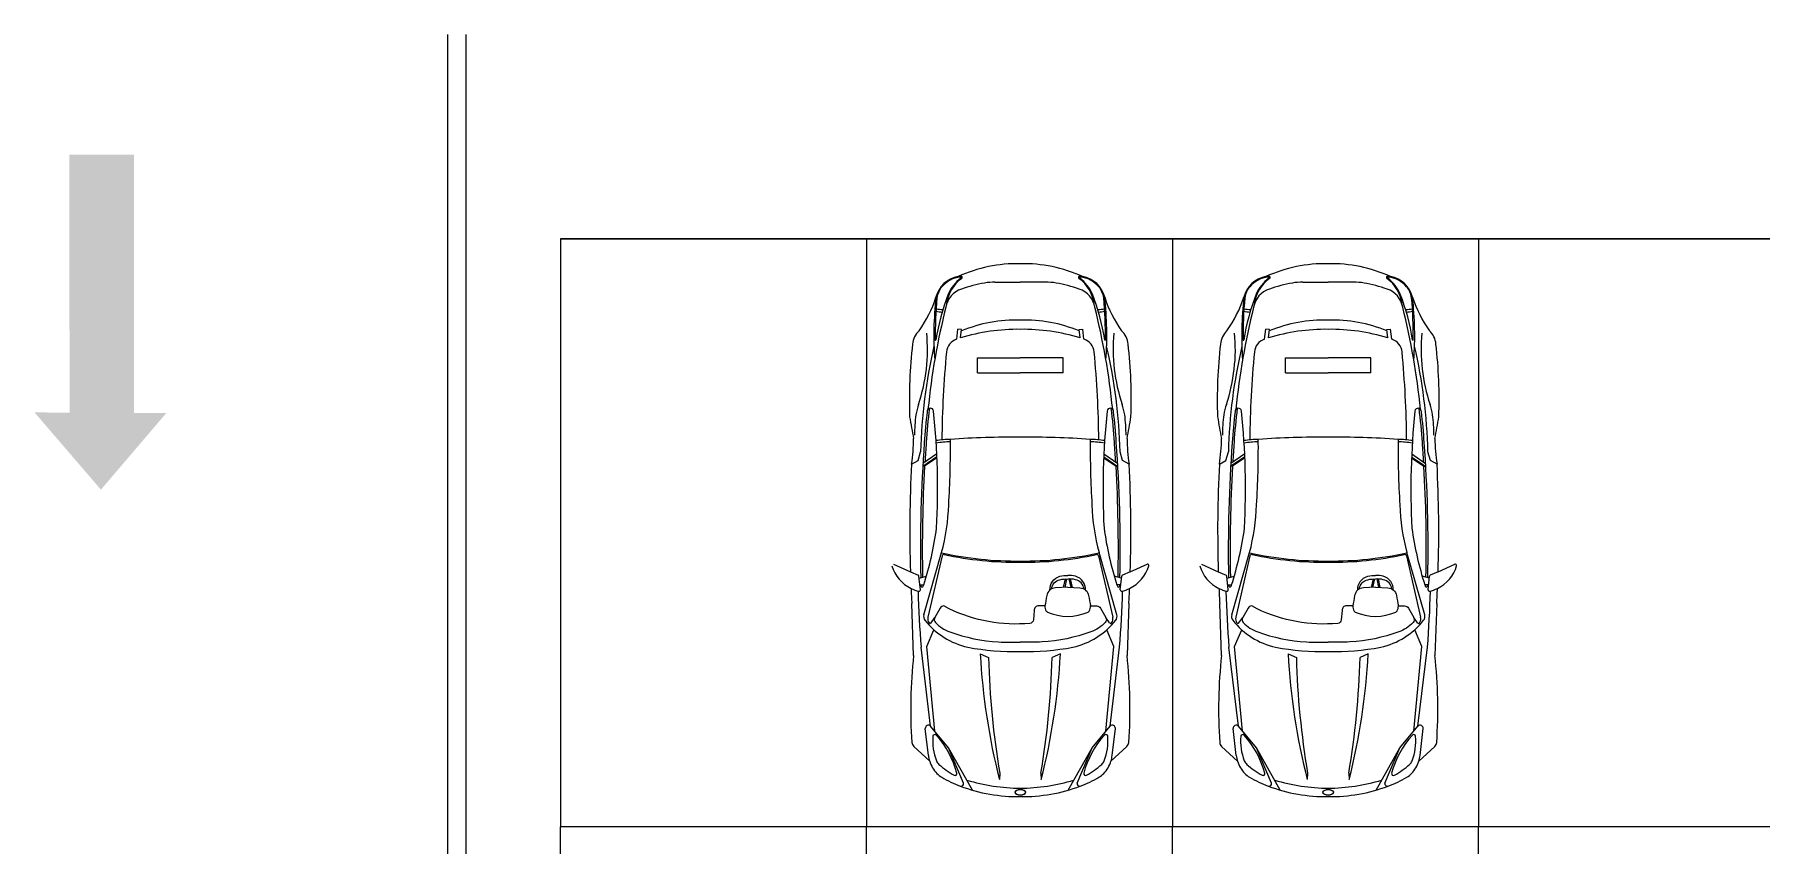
# Model space of a CAD drawing. Header units: inches. Extents: x 478327 to 492265, y -26791 to -22136.
# Drawn here: x 480681 to 481247, y -22402 to -22136 of the extents above; entities that cross this region are included whole.
import ezdxf

# ---------------------------------------------------------------- set-up
doc = ezdxf.new("R2010")
doc.units = ezdxf.units.IN
doc.header["$MEASUREMENT"] = 0
for name, color, linetype in [('1-WALL-HAT', 30, 'Continuous'), ('ceco.net 217 Nissan Z350 - top', 145, 'Continuous'), ('Parking', 7, 'Continuous')]:
    doc.layers.add(name, color=color, linetype=linetype)

msp = doc.modelspace()

# ---------------------------------------------------------------- hatches: boundary and pattern name
at = {"layer": '1-WALL-HAT'}
h = msp.add_hatch(color=256, dxfattribs=at)
h.paths.add_polyline_path([(480692.392, -22175.464), (480692.394, -22185.16), (480713.583, -22185.164), (480713.583, -22175.464)])
h.paths.add_polyline_path([(480713.583, -22185.164), (480692.394, -22185.16), (480692.402, -22212.421), (480713.583, -22212.424)])
h.paths.add_polyline_path([(480692.402, -22213.784), (480692.409, -22238.513), (480713.583, -22238.513), (480713.583, -22213.787)])
h.paths.add_polyline_path([(480692.402, -22212.421), (480692.402, -22213.784), (480713.583, -22213.787), (480713.583, -22212.424)])
h.paths.add_polyline_path([(480692.415, -22260.056), (480680.948, -22260.009), (480702.71, -22285.332), (480724.178, -22260.159), (480713.583, -22260.159), (480713.583, -22238.513), (480692.409, -22238.513)])
h = msp.add_hatch(color=256, dxfattribs=at)
h.paths.add_polyline_path([(480692.392, -22175.464), (480692.394, -22185.16), (480713.583, -22185.164), (480713.583, -22175.464)])
h.paths.add_polyline_path([(480713.583, -22185.164), (480692.394, -22185.16), (480692.402, -22212.421), (480713.583, -22212.424)])
h.paths.add_polyline_path([(480692.402, -22213.784), (480692.409, -22238.513), (480713.583, -22238.513), (480713.583, -22213.787)])
h.paths.add_polyline_path([(480692.402, -22212.421), (480692.402, -22213.784), (480713.583, -22213.787), (480713.583, -22212.424)])
h.paths.add_polyline_path([(480692.415, -22260.056), (480680.948, -22260.009), (480702.71, -22285.332), (480724.178, -22260.159), (480713.583, -22260.159), (480713.583, -22238.513), (480692.409, -22238.513)])
h = msp.add_hatch(color=256, dxfattribs=at)
h.paths.add_polyline_path([(480692.392, -22175.464), (480692.394, -22185.16), (480713.583, -22185.164), (480713.583, -22175.464)])
h.paths.add_polyline_path([(480713.583, -22185.164), (480692.394, -22185.16), (480692.402, -22212.421), (480713.583, -22212.424)])
h.paths.add_polyline_path([(480692.402, -22213.784), (480692.409, -22238.513), (480713.583, -22238.513), (480713.583, -22213.787)])
h.paths.add_polyline_path([(480692.402, -22212.421), (480692.402, -22213.784), (480713.583, -22213.787), (480713.583, -22212.424)])
h.paths.add_polyline_path([(480692.415, -22260.056), (480680.948, -22260.009), (480702.71, -22285.332), (480724.178, -22260.159), (480713.583, -22260.159), (480713.583, -22238.513), (480692.409, -22238.513)])

# ---------------------------------------------------------------- linework, layer by layer
at = {"layer": 'ceco.net 217 Nissan Z350 - top'}
for p, q in [((480995.751, -22217.285), (481004.061, -22217.285)), ((481012.372, -22217.285), (481004.061, -22217.285)), ((481096.66, -22217.285), (481104.971, -22217.285)), ((481113.282, -22217.285), (481104.971, -22217.285)), ((480983.205, -22235.997), (480983.596, -22232.716)), ((480984.807, -22232.86), (480983.596, -22232.716)), ((480984.482, -22235.586), (480984.807, -22232.86)), ((481023.316, -22232.86), (481024.527, -22232.716)), ((481023.641, -22235.586), (481023.316, -22232.86)), ((481024.918, -22235.997), (481024.527, -22232.716)), ((481084.115, -22235.997), (481084.506, -22232.716)), ((481085.717, -22232.86), (481084.506, -22232.716)), ((481085.392, -22235.586), (481085.717, -22232.86)), ((481124.225, -22232.86), (481125.436, -22232.716)), ((481124.55, -22235.586), (481124.225, -22232.86)), ((481125.827, -22235.997), (481125.436, -22232.716)), ((480990.037, -22247.024), (480990.037, -22242.145)), ((480990.037, -22242.145), (481004.061, -22242.145)), ((481018.086, -22242.145), (481004.061, -22242.145)), ((481018.086, -22247.024), (481018.086, -22242.145)), ((481090.946, -22247.024), (481090.946, -22242.145)), ((481090.946, -22242.145), (481104.971, -22242.145)), ((481118.996, -22242.145), (481104.971, -22242.145)), ((481118.996, -22247.024), (481118.996, -22242.145)), ((480990.037, -22247.024), (481004.061, -22247.024)), ((481018.086, -22247.024), (481004.061, -22247.024)), ((481090.946, -22247.024), (481104.971, -22247.024)), ((481118.996, -22247.024), (481104.971, -22247.024)), ((480976.729, -22274.567), (480972.079, -22277.783)), ((480972.697, -22277.637), (480972.079, -22277.783)), ((480976.685, -22273.608), (480972.139, -22276.753)), ((480976.74, -22274.84), (480972.697, -22277.637)), ((481031.383, -22274.84), (481035.426, -22277.637)), ((481031.394, -22274.567), (481036.044, -22277.783)), ((481031.438, -22273.608), (481035.984, -22276.753)), ((481035.426, -22277.637), (481036.044, -22277.783)), ((481077.638, -22274.567), (481072.988, -22277.783)), ((481073.606, -22277.637), (481072.988, -22277.783)), ((481077.595, -22273.608), (481073.048, -22276.753)), ((481077.65, -22274.84), (481073.606, -22277.637)), ((481132.292, -22274.84), (481136.336, -22277.637)), ((481132.304, -22274.567), (481136.954, -22277.783)), ((481132.347, -22273.608), (481136.894, -22276.753)), ((481136.336, -22277.637), (481136.954, -22277.783)), ((480972.436, -22326.338), (480978.268, -22305.986)), ((480978.399, -22307.073), (480973.757, -22327.154)), ((481029.724, -22307.073), (481034.366, -22327.154)), ((481035.687, -22326.338), (481029.855, -22305.986)), ((481073.346, -22326.338), (481079.178, -22305.986)), ((481079.308, -22307.073), (481074.666, -22327.154)), ((481130.634, -22307.073), (481135.276, -22327.154)), ((481136.596, -22326.338), (481130.764, -22305.986)), ((480962.528, -22309.809), (480968.037, -22312.258)), ((480968.037, -22312.258), (480970.593, -22313.395)), ((481040.086, -22312.258), (481037.53, -22313.395)), ((481040.086, -22312.258), (481045.595, -22309.809)), ((481063.437, -22309.809), (481068.946, -22312.258)), ((481068.946, -22312.258), (481071.502, -22313.395)), ((481140.996, -22312.258), (481138.44, -22313.395)), ((481140.996, -22312.258), (481146.505, -22309.809)), ((480971.305, -22318.188), (480970.832, -22313.723)), ((480970.894, -22314.307), (480973.263, -22313.72)), ((480971.135, -22316.586), (480972.395, -22316.573)), ((481018.748, -22314.604), (481018.132, -22317.379)), ((481019.211, -22314.605), (481018.6, -22317.355)), ((481019.962, -22314.605), (481020.573, -22317.355)), ((481020.424, -22314.604), (481021.04, -22317.379)), ((481037.229, -22314.307), (481034.86, -22313.72)), ((481036.988, -22316.586), (481035.728, -22316.573)), ((481036.818, -22318.188), (481037.291, -22313.723)), ((481072.214, -22318.188), (481071.741, -22313.723)), ((481071.803, -22314.307), (481074.172, -22313.72)), ((481072.045, -22316.586), (481073.304, -22316.573)), ((481119.658, -22314.604), (481119.042, -22317.379)), ((481120.12, -22314.605), (481119.51, -22317.355)), ((481120.871, -22314.605), (481121.482, -22317.355)), ((481121.334, -22314.604), (481121.95, -22317.379)), ((481138.139, -22314.307), (481135.77, -22313.72)), ((481137.897, -22316.586), (481136.638, -22316.573)), ((481137.727, -22318.188), (481138.201, -22313.723)), ((480969.098, -22339.653), (480968.492, -22322.692)), ((480968.492, -22322.692), (480968.492, -22322.692)), ((481039.631, -22322.692), (481039.025, -22339.653)), ((481039.631, -22322.692), (481039.631, -22322.692)), ((481070.007, -22339.653), (481069.401, -22322.692)), ((481069.401, -22322.692), (481069.401, -22322.692)), ((481140.541, -22322.692), (481139.934, -22339.653)), ((481140.541, -22322.692), (481140.541, -22322.692)), ((480974.806, -22329.019), (480976.04, -22327.248)), ((481033.317, -22329.019), (481032.083, -22327.248)), ((481075.715, -22329.019), (481076.949, -22327.248)), ((481134.227, -22329.019), (481132.993, -22327.248)), ((480973.402, -22336.784), (480975.703, -22331.251)), ((481034.721, -22336.784), (481032.42, -22331.251)), ((481074.312, -22336.784), (481076.612, -22331.251)), ((481135.63, -22336.784), (481133.329, -22331.251)), ((480974.627, -22362.83), (480971.519, -22336.979)), ((480975.994, -22364.48), (480973.402, -22336.784)), ((480990.915, -22339.136), (480993.632, -22340.394)), ((481017.208, -22339.136), (481014.491, -22340.394)), ((481032.129, -22364.48), (481034.721, -22336.784)), ((481033.496, -22362.83), (481036.604, -22336.979)), ((481075.537, -22362.83), (481072.428, -22336.979)), ((481076.904, -22364.48), (481074.312, -22336.784)), ((481091.825, -22339.136), (481094.541, -22340.394)), ((481118.117, -22339.136), (481115.401, -22340.394)), ((481133.038, -22364.48), (481135.63, -22336.784)), ((481134.405, -22362.83), (481137.514, -22336.979)), ((480973.947, -22372.485), (480972.917, -22363.658)), ((480980.556, -22369.988), (480974.627, -22362.83)), ((481027.567, -22369.988), (481033.496, -22362.83)), ((481034.176, -22372.485), (481035.206, -22363.658)), ((481074.857, -22372.485), (481073.827, -22363.658)), ((481081.465, -22369.988), (481075.537, -22362.83)), ((481128.476, -22369.988), (481134.405, -22362.83)), ((481135.085, -22372.485), (481136.115, -22363.658)), ((480974.351, -22374.355), (480969.143, -22369.537)), ((481038.98, -22369.537), (481033.772, -22374.355)), ((481075.261, -22374.355), (481070.053, -22369.537)), ((481139.889, -22369.537), (481134.681, -22374.355)), ((480985.478, -22381.554), (480980.556, -22369.988)), ((480988.37, -22383.848), (480980.556, -22369.988)), ((481019.753, -22383.848), (481027.567, -22369.988)), ((481022.645, -22381.554), (481027.567, -22369.988)), ((481086.387, -22381.554), (481081.465, -22369.988)), ((481089.279, -22383.848), (481081.465, -22369.988)), ((481120.663, -22383.848), (481128.476, -22369.988)), ((481123.555, -22381.554), (481128.476, -22369.988)), ((480997.311, -22378.296), (480997.201, -22380.378)), ((481010.812, -22378.296), (481010.922, -22380.378)), ((481098.221, -22378.296), (481098.11, -22380.378)), ((481111.721, -22378.296), (481111.831, -22380.378))]:
    msp.add_line(p, q, dxfattribs=at)
for points in [[(480984.586, -22215.327, 0.0255911), (480983.666, -22215.44, 0.0199475)], [(481085.496, -22215.327, 0.0255911), (481084.575, -22215.44, 0.0199475)], [(481019.586, -22317.304), (481023.581, -22317.509, -0.3525811), (481026.449, -22320.072, 0.0080468), (481027.064, -22323.455), (481029.113, -22323.455, -0.2705207), (481030.342, -22324.172, 0.0006141), (481032.083, -22327.248, -0.3317973), (481031.879, -22328.888, -0.1142697), (481027.167, -22331.963, -0.0742459), (481011.187, -22335.244, -0.0216863), (481004.061, -22335.321, -0.0216863)], [(481019.586, -22317.304), (481015.591, -22317.509, 0.3525811), (481012.723, -22320.072, -0.0080468), (481012.109, -22323.455), (481010.06, -22323.455)], [(481013.771, -22318.321, -0.3580107), (481017.056, -22313.734, -0.0871424), (481019.586, -22313.511)], [(481014.236, -22317.904, -0.3165607), (481017.056, -22314.851, -0.0871424), (481019.586, -22314.628)], [(481025.402, -22318.321, 0.3580107), (481022.117, -22313.734, 0.0871424), (481019.586, -22313.511)], [(481024.937, -22317.904, 0.3165607), (481022.117, -22314.851, 0.0871424), (481019.586, -22314.628)], [(481120.496, -22317.304), (481124.491, -22317.509, -0.3525811), (481127.359, -22320.072, 0.0080468), (481127.974, -22323.455), (481130.022, -22323.455, -0.2705207), (481131.251, -22324.172, 0.0006141), (481132.993, -22327.248, -0.3317973), (481132.788, -22328.888, -0.1142697), (481128.076, -22331.963, -0.0742459), (481112.096, -22335.244, -0.0216863), (481104.971, -22335.321, -0.0216863)], [(481120.496, -22317.304), (481116.501, -22317.509, 0.3525811), (481113.633, -22320.072, -0.0080468), (481113.018, -22323.455), (481110.969, -22323.455)], [(481114.68, -22318.321, -0.3580107), (481117.966, -22313.734, -0.0871424), (481120.496, -22313.511)], [(481115.145, -22317.904, -0.3165607), (481117.966, -22314.851, -0.0871424), (481120.496, -22314.628)], [(481126.311, -22318.321, 0.3580107), (481123.026, -22313.734, 0.0871424), (481120.496, -22313.511)], [(481125.846, -22317.904, 0.3165607), (481123.026, -22314.851, 0.0871424), (481120.496, -22314.628)], [(480980.785, -22324.4), (480979.01, -22323.455, 0.2705207), (480977.781, -22324.172, -0.0006141), (480976.04, -22327.248, 0.3317973), (480976.244, -22328.888, 0.1142697), (480980.956, -22331.963, 0.0742459), (480996.936, -22335.244, 0.0216863), (481004.061, -22335.321)], [(481010.06, -22323.455, 0.4601813), (481008.642, -22324.939), (481008.364, -22327.997, -0.3618826), (481007.184, -22329.179, -0.136022), (480980.785, -22324.4, -0.0155747)], [(481081.694, -22324.4), (481079.92, -22323.455, 0.2705207), (481078.69, -22324.172, -0.0006141), (481076.949, -22327.248, 0.3317973), (481077.154, -22328.888, 0.1142697), (481081.866, -22331.963, 0.0742459), (481097.846, -22335.244, 0.0216863), (481104.971, -22335.321)], [(481110.969, -22323.455, 0.4601813), (481109.551, -22324.939), (481109.274, -22327.997, -0.3618826), (481108.093, -22329.179, -0.136022), (481081.694, -22324.4, -0.0155747)], [(481033.772, -22374.355, 0.0465277), (481034.176, -22372.485)], [(481134.681, -22374.355, 0.0465277), (481135.085, -22372.485)]]:
    msp.add_lwpolyline(points, format="xyb", dxfattribs=at)
for points in [[(480968.394, -22276.941), (480970.549, -22275.801), (480971.358, -22272.906)], [(481039.729, -22276.941), (481037.574, -22275.801), (481036.765, -22272.906)], [(481069.303, -22276.941), (481071.459, -22275.801), (481072.267, -22272.906)], [(481140.639, -22276.941), (481138.483, -22275.801), (481137.675, -22272.906)]]:
    msp.add_lwpolyline(points, dxfattribs=at)
for centre, radius, start, end in [((480985.225, -22224.367), 9.063, 99.90408, 166.37523), ((480985.354, -22224.756), 9.205, 95.90513, 139.58779), ((480991.941, -22225.993), 12.201, 125.52571, 173.82302), ((480992.658, -22226.544), 13.329, 127.45529, 156.50796), ((481003.039, -22257.963), 46.729, 88.74657, 114.49334), ((480984.428, -22215.802), 0.203, 307.45529, 95.90513), ((480984.615, -22215.733), 0.407, 305.52571, 94.04032), ((481005.084, -22257.963), 46.729, 65.50666, 91.25343), ((481023.508, -22215.733), 0.407, 85.95968, 234.47429), ((481016.182, -22225.993), 12.201, 6.17698, 54.47429), ((481023.695, -22215.802), 0.203, 84.09487, 232.54471), ((481022.898, -22224.367), 9.063, 80.09592, 85.95968), ((481015.465, -22226.544), 13.329, 23.49204, 52.54471), ((481022.769, -22224.756), 9.205, 40.41221, 84.09487), ((481022.898, -22224.367), 9.063, 13.62477, 80.09592), ((481086.134, -22224.367), 9.063, 99.90408, 166.37523), ((481086.264, -22224.756), 9.205, 95.90513, 139.58779), ((481092.85, -22225.993), 12.201, 125.52571, 173.82302), ((481093.567, -22226.544), 13.329, 127.45529, 156.50796), ((481103.949, -22257.963), 46.729, 88.74657, 114.49334), ((481085.337, -22215.802), 0.203, 307.45529, 95.90513), ((481085.524, -22215.733), 0.407, 305.52571, 94.04032), ((481105.993, -22257.963), 46.729, 65.50666, 91.25343), ((481124.417, -22215.733), 0.407, 85.95968, 234.47429), ((481117.092, -22225.993), 12.201, 6.17698, 54.47429), ((481124.604, -22215.802), 0.203, 84.09487, 232.54471), ((481123.808, -22224.367), 9.063, 80.09592, 85.95968), ((481116.375, -22226.544), 13.329, 23.49204, 52.54471), ((481123.678, -22224.756), 9.205, 40.41221, 84.09487), ((481123.808, -22224.367), 9.063, 13.62477, 80.09592), ((480936.731, -22209.108), 41.8, 324.77551, 341.70131), ((481087.175, -22234.789), 111.468, 173.53232, 184.12669), ((481102.786, -22234.111), 126.607, 174.69404, 180.9527), ((481045.09, -22246.668), 69.48, 158.52475, 171.35925), ((480984.688, -22223.811), 8.09, 141.62253, 169.97342), ((480987.031, -22226.729), 7.505, 107.48459, 170.52226), ((480999.784, -22261.084), 44.142, 99.74992, 109.87602), ((480995.751, -22237.613), 20.328, 90, 99.74992), ((481012.372, -22237.613), 20.328, 80.25008, 90), ((481008.339, -22261.084), 44.142, 70.12398, 80.25008), ((481021.092, -22226.729), 7.505, 9.47774, 72.51541), ((480963.033, -22246.668), 69.48, 8.64075, 21.47525), ((481023.435, -22223.811), 8.09, 10.02658, 38.37747), ((480905.337, -22234.111), 126.607, 359.0473, 5.30596), ((480920.948, -22234.789), 111.468, 355.87331, 6.46768), ((481071.392, -22209.108), 41.8, 198.29868, 215.22449), ((481037.64, -22209.108), 41.8, 324.77551, 341.70131), ((481188.085, -22234.789), 111.468, 173.53232, 184.12669), ((481203.696, -22234.111), 126.607, 174.69404, 180.9527), ((481145.999, -22246.668), 69.48, 158.52475, 171.35925), ((481085.597, -22223.811), 8.09, 141.62253, 169.97342), ((481087.94, -22226.729), 7.505, 107.48459, 170.52226), ((481100.693, -22261.084), 44.142, 99.74992, 109.87602), ((481096.66, -22237.613), 20.328, 90, 99.74992), ((481113.282, -22237.613), 20.328, 80.25008, 90), ((481109.249, -22261.084), 44.142, 70.12398, 80.25008), ((481122.002, -22226.729), 7.505, 9.47774, 72.51541), ((481063.943, -22246.668), 69.48, 8.64075, 21.47525), ((481124.345, -22223.811), 8.09, 10.02658, 38.37747), ((481006.246, -22234.111), 126.607, 359.0473, 5.30596), ((481021.857, -22234.789), 111.468, 355.87331, 6.46768), ((481172.302, -22209.108), 41.8, 198.29868, 215.22449), ((481211.505, -22283.159), 238.94, 166.03428, 174.18952), ((480979.511, -22209.357), 17.756, 259.86931, 266.50272), ((480979.511, -22209.357), 16.943, 259.54855, 267.14963), ((480796.618, -22283.159), 238.94, 5.81048, 13.96572), ((481028.612, -22209.357), 16.943, 272.85037, 280.45145), ((481028.612, -22209.357), 17.756, 273.49728, 280.13069), ((481312.415, -22283.159), 238.94, 166.03428, 174.18952), ((481080.421, -22209.357), 17.756, 259.86931, 266.50272), ((481080.421, -22209.357), 16.943, 259.54855, 267.14963), ((480897.527, -22283.159), 238.94, 5.81048, 13.96572), ((481129.521, -22209.357), 16.943, 272.85037, 280.45145), ((481129.521, -22209.357), 17.756, 273.49728, 280.13069), ((480975.628, -22238.26), 6.928, 133.2966, 174.49553), ((481003.208, -22296), 63.249, 89.22683, 107.22106), ((481002.673, -22276.59), 46.871, 88.30193, 112.47118), ((481005.45, -22276.59), 46.871, 67.52882, 91.69807), ((481004.915, -22296), 63.249, 72.77894, 90.77317), ((481032.495, -22238.26), 6.928, 5.50447, 46.7034), ((481076.537, -22238.26), 6.928, 133.2966, 174.49553), ((481104.117, -22296), 63.249, 89.22683, 107.22106), ((481103.582, -22276.59), 46.871, 88.30193, 112.47118), ((481106.36, -22276.59), 46.871, 67.52882, 91.69807), ((481105.824, -22296), 63.249, 72.77894, 90.77317), ((481133.405, -22238.26), 6.928, 5.50447, 46.7034), ((481133.194, -22256.049), 165.494, 173.59772, 181.87245), ((480916.689, -22239.301), 56.939, 341.49303, 5.37043), ((481142.355, -22277.116), 171.049, 166.89038, 178.58947), ((480976.298, -22236.214), 0.102, 180.9527, 351.35925), ((480984.71, -22240.638), 4.879, 108.4757, 174.53546), ((481003.208, -22296), 63.249, 108.43649, 108.4757), ((481004.915, -22296), 63.249, 71.5243, 71.56351), ((481023.413, -22240.638), 4.879, 5.46454, 71.5243), ((481031.825, -22236.214), 0.102, 188.64075, 359.0473), ((480865.768, -22277.116), 171.049, 1.41053, 13.10962), ((481091.434, -22239.301), 56.939, 174.62957, 198.50697), ((480874.929, -22256.049), 165.494, 358.12755, 6.40229), ((481234.103, -22256.049), 165.494, 173.59772, 181.87245), ((481017.599, -22239.301), 56.939, 341.49303, 5.37043), ((481243.264, -22277.116), 171.049, 166.89038, 178.58947), ((481077.207, -22236.214), 0.102, 180.9527, 351.35925), ((481085.62, -22240.638), 4.879, 108.4757, 174.53546), ((481104.117, -22296), 63.249, 108.43649, 108.4757), ((481105.824, -22296), 63.249, 71.5243, 71.56351), ((481124.322, -22240.638), 4.879, 5.46454, 71.5243), ((481132.735, -22236.214), 0.102, 188.64075, 359.0473), ((480966.678, -22277.116), 171.049, 1.41053, 13.10962), ((481192.343, -22239.301), 56.939, 174.62957, 198.50697), ((480975.839, -22256.049), 165.494, 358.12755, 6.40229), ((481313.912, -22272.131), 335.583, 174.53546, 179.46579), ((480694.211, -22272.131), 335.583, 0.53421, 5.46454), ((481414.821, -22272.131), 335.583, 174.53546, 179.46579), ((480795.121, -22272.131), 335.583, 0.53421, 5.46454), ((482992.714, -21899.346), 2057.048, 190.138847, 190.340488), ((481008.767, -22266.683), 39.35, 171.36583, 181.1753), ((480989.96, -22263.827), 20.328, 161.49303, 171.36583), ((481119.036, -22278.143), 146.672, 172.79757, 176.78002), ((481119.645, -22278.143), 146.672, 172.3693, 176.78002), ((480974.573, -22259.675), 1.052, 4.28067, 184.28067), ((480729.399, -22285.266), 247.562, 357.06726, 5.95157), ((481278.724, -22285.266), 247.562, 174.04843, 182.93274), ((481033.55, -22259.675), 1.052, 355.71933, 175.71933), ((480888.478, -22278.143), 146.672, 3.21998, 7.6307), ((480889.087, -22278.143), 146.672, 3.21998, 7.20243), ((481018.163, -22263.827), 20.328, 8.63417, 18.50697), ((480999.356, -22266.683), 39.35, 358.8247, 8.63417), ((479016.058, -21899.463), 2056.389, 349.659473, 349.861179), ((483093.623, -21899.346), 2057.048, 190.138847, 190.340488), ((481109.676, -22266.683), 39.35, 171.36583, 181.1753), ((481090.87, -22263.827), 20.328, 161.49303, 171.36583), ((481219.945, -22278.143), 146.672, 172.79757, 176.78002), ((481220.555, -22278.143), 146.672, 172.3693, 176.78002), ((481075.483, -22259.675), 1.052, 4.28067, 184.28067), ((480830.308, -22285.266), 247.562, 357.06726, 5.95157), ((481379.634, -22285.266), 247.562, 174.04843, 182.93274), ((481134.459, -22259.675), 1.052, 355.71933, 175.71933), ((480989.387, -22278.143), 146.672, 3.21998, 7.6307), ((480989.997, -22278.143), 146.672, 3.21998, 7.20243), ((481119.072, -22263.827), 20.328, 8.63417, 18.50697), ((481100.265, -22266.683), 39.35, 358.8247, 8.63417), ((479116.967, -21899.463), 2056.389, 349.659473, 349.861179), ((480918.541, -22268.669), 50.535, 350.57801, 0.09936), ((481441.895, -22304.635), 470.583, 175.76751, 181.16211), ((481442.505, -22304.635), 470.583, 175.76751, 176.54955), ((480981.531, -22300.962), 32.119, 90.67258, 99.1168), ((480981.531, -22300.962), 31.306, 90.68021, 99.26016), ((480670.34, -22271.307), 310.823, 356.50074, 0.45368), ((481001.642, -22554.719), 286.607, 89.5164, 94.09945), ((481006.481, -22554.719), 286.607, 85.90055, 90.4836), ((481337.783, -22271.307), 310.823, 179.54632, 183.49926), ((481026.592, -22300.962), 31.306, 80.73984, 89.31979), ((481026.592, -22300.962), 32.119, 80.8832, 89.32742), ((480565.618, -22304.635), 470.583, 3.45045, 4.23249), ((480566.228, -22304.635), 470.583, 358.83789, 4.23249), ((481089.582, -22268.669), 50.535, 179.90064, 189.42199), ((481019.45, -22268.669), 50.535, 350.57801, 0.09936), ((481542.804, -22304.635), 470.583, 175.76751, 181.16211), ((481543.414, -22304.635), 470.583, 175.76751, 176.54955), ((481082.44, -22300.962), 32.119, 90.67258, 99.1168), ((481082.44, -22300.962), 31.306, 90.68021, 99.26016), ((480771.25, -22271.307), 310.823, 356.50074, 0.45368), ((481102.552, -22554.719), 286.607, 89.5164, 94.09945), ((481107.39, -22554.719), 286.607, 85.90055, 90.4836), ((481438.692, -22271.307), 310.823, 179.54632, 183.49926), ((481127.502, -22300.962), 31.306, 80.73984, 89.31979), ((481127.502, -22300.962), 32.119, 80.8832, 89.32742), ((480666.528, -22304.635), 470.583, 3.45045, 4.23249), ((480667.138, -22304.635), 470.583, 358.83789, 4.23249), ((481190.492, -22268.669), 50.535, 179.90064, 189.42199), ((481393.823, -22298.905), 425.996, 177.04463, 181.79629), ((481442.505, -22304.635), 470.583, 176.711, 181.14379), ((480565.618, -22304.635), 470.583, 358.85621, 3.289), ((480614.3, -22298.905), 425.996, 358.20371, 2.95537), ((481494.733, -22298.905), 425.996, 177.04463, 181.79629), ((481543.414, -22304.635), 470.583, 176.711, 181.14379), ((480666.528, -22304.635), 470.583, 358.85621, 3.289), ((480715.209, -22298.905), 425.996, 358.20371, 2.95537), ((480912.87, -22288.321), 67.742, 344.88399, 358.3444), ((481095.253, -22288.321), 67.742, 181.6556, 195.11601), ((481013.78, -22288.321), 67.742, 344.88399, 358.3444), ((481196.162, -22288.321), 67.742, 181.6556, 195.11601), ((480864.906, -22282.315), 112.816, 342.32212, 352.04324), ((481143.217, -22282.315), 112.816, 187.95676, 197.67788), ((480965.816, -22282.315), 112.816, 342.32212, 352.04324), ((481244.126, -22282.315), 112.816, 187.95676, 197.67788), ((481003.087, -22193.847), 114.887, 257.51922, 270.48596), ((480978.993, -22307.21), 0.61, 77.95893, 166.98413), ((481003.087, -22194.254), 114.887, 257.95893, 270.48596), ((481005.036, -22193.847), 114.887, 269.51404, 282.48078), ((481005.036, -22194.254), 114.887, 269.51404, 282.04107), ((481029.13, -22307.21), 0.61, 13.01587, 102.04107), ((481103.997, -22193.847), 114.887, 257.51922, 270.48596), ((481079.902, -22307.21), 0.61, 77.95893, 166.98413), ((481103.997, -22194.254), 114.887, 257.95893, 270.48596), ((481105.945, -22193.847), 114.887, 269.51404, 282.48078), ((481105.945, -22194.254), 114.887, 269.51404, 282.04107), ((481130.039, -22307.21), 0.61, 13.01587, 102.04107), ((480973.472, -22306.95), 11.976, 196.21125, 244.11173), ((481034.651, -22306.95), 11.976, 295.88827, 343.78875), ((481045.76, -22310.18), 0.407, 343.78875, 113.97187), ((481074.381, -22306.95), 11.976, 196.21125, 244.11173), ((481135.56, -22306.95), 11.976, 295.88827, 343.78875), ((481146.67, -22310.18), 0.407, 343.78875, 113.97187), ((480973.472, -22306.95), 11.976, 244.11173, 257.15855), ((481393.823, -22298.905), 425.996, 182.53203, 183.20101), ((481334.271, -22308.543), 363.865, 181.57792, 184.48213), ((480970.427, -22313.766), 0.407, 6.05154, 66.02813), ((480970.901, -22318.23), 0.407, 257.15855, 6.05154), ((481441.895, -22304.635), 470.583, 181.45481, 181.48929), ((480971.877, -22316.855), 0.407, 181.48929, 342.1051), ((480864.906, -22282.315), 112.816, 342.1051, 342.32212), ((481143.217, -22282.315), 112.816, 197.67788, 197.8949), ((481036.246, -22316.855), 0.407, 197.8949, 358.51071), ((480673.852, -22308.543), 363.865, 355.51787, 358.42208), ((480566.228, -22304.635), 470.583, 358.51071, 358.54519), ((481037.222, -22318.23), 0.407, 173.94846, 282.84145), ((481037.696, -22313.766), 0.407, 113.97187, 173.94846), ((481034.651, -22306.95), 11.976, 282.84145, 295.88827), ((480614.3, -22298.905), 425.996, 356.79899, 357.46797), ((481074.381, -22306.95), 11.976, 244.11173, 257.15855), ((481494.733, -22298.905), 425.996, 182.53203, 183.20101), ((481435.181, -22308.543), 363.865, 181.57792, 184.48213), ((481071.337, -22313.766), 0.407, 6.05154, 66.02813), ((481071.81, -22318.23), 0.407, 257.15855, 6.05154), ((481542.804, -22304.635), 470.583, 181.45481, 181.48929), ((481072.787, -22316.855), 0.407, 181.48929, 342.1051), ((480965.816, -22282.315), 112.816, 342.1051, 342.32212), ((481244.126, -22282.315), 112.816, 197.67788, 197.8949), ((481137.155, -22316.855), 0.407, 197.8949, 358.51071), ((480774.761, -22308.543), 363.865, 355.51787, 358.42208), ((480667.138, -22304.635), 470.583, 358.51071, 358.54519), ((481138.132, -22318.23), 0.407, 173.94846, 282.84145), ((481138.605, -22313.766), 0.407, 113.97187, 173.94846), ((481135.56, -22306.95), 11.976, 282.84145, 295.88827), ((480715.209, -22298.905), 425.996, 356.79899, 357.46797), ((481015.585, -22323.455), 3.476, 180, 208.53393), ((481023.588, -22323.455), 3.476, 331.46607, 0), ((481116.494, -22323.455), 3.476, 180, 208.53393), ((481124.497, -22323.455), 3.476, 331.46607, 0), ((480974.39, -22326.898), 2.033, 164.01006, 218.34326), ((480992.302, -22312.73), 24.87, 218.34326, 257.24575), ((480975.986, -22327.669), 2.288, 166.98413, 216.42865), ((480974.472, -22328.786), 0.407, 216.42865, 325.13906), ((481013.245, -22324.727), 0.813, 208.53393, 246.16199), ((481019.586, -22310.376), 16.503, 246.16199, 293.83801), ((481015.821, -22312.73), 24.87, 282.75425, 321.65674), ((481025.928, -22324.727), 0.813, 293.83801, 331.46607), ((481033.651, -22328.786), 0.407, 214.86094, 323.57135), ((481032.137, -22327.669), 2.288, 323.57135, 13.01587), ((481033.733, -22326.898), 2.033, 321.65674, 15.98994), ((481075.3, -22326.898), 2.033, 164.01006, 218.34326), ((481093.211, -22312.73), 24.87, 218.34326, 257.24575), ((481076.896, -22327.669), 2.288, 166.98413, 216.42865), ((481075.382, -22328.786), 0.407, 216.42865, 325.13906), ((481114.155, -22324.727), 0.813, 208.53393, 246.16199), ((481120.496, -22310.376), 16.503, 246.16199, 293.83801), ((481116.73, -22312.73), 24.87, 282.75425, 321.65674), ((481126.837, -22324.727), 0.813, 293.83801, 331.46607), ((481134.56, -22328.786), 0.407, 214.86094, 323.57135), ((481133.046, -22327.669), 2.288, 323.57135, 13.01587), ((481134.642, -22326.898), 2.033, 321.65674, 15.98994), ((481130.306, -22357.329), 162.175, 173.74291, 183.83692), ((481001.748, -22257.635), 80.746, 259.34001, 271.64196), ((481206.01, -22327.454), 215.411, 183.1086, 194.22245), ((481262.293, -22333.443), 268.751, 181.48207, 189.6074), ((481006.375, -22257.635), 80.746, 268.35804, 280.65999), ((480745.83, -22333.443), 268.751, 350.3926, 358.51793), ((480802.113, -22327.454), 215.411, 345.77755, 356.8914), ((480877.817, -22357.329), 162.175, 356.16308, 6.25709), ((481231.216, -22357.329), 162.175, 173.74291, 183.83692), ((481102.657, -22257.635), 80.746, 259.34001, 271.64196), ((481306.919, -22327.454), 215.411, 183.1086, 194.22245), ((481363.203, -22333.443), 268.751, 181.48207, 189.6074), ((481107.285, -22257.635), 80.746, 268.35804, 280.65999), ((480846.739, -22333.443), 268.751, 350.3926, 358.51793), ((480903.022, -22327.454), 215.411, 345.77755, 356.8914), ((480978.726, -22357.329), 162.175, 356.16308, 6.25709), ((480973.93, -22363.569), 1.016, 46.67469, 185.00645), ((481034.193, -22363.569), 1.016, 354.99355, 133.32531), ((481074.839, -22363.569), 1.016, 46.67469, 185.00645), ((481135.103, -22363.569), 1.016, 354.99355, 133.32531), ((480970.524, -22368.045), 2.033, 183.83692, 227.22915), ((480993.092, -22367.753), 17.751, 174.95091, 201.42073), ((480976.018, -22366.245), 0.61, 42.53067, 174.95091), ((480954.649, -22385.847), 29.608, 14.85236, 42.53067), ((481053.474, -22385.847), 29.608, 137.46933, 165.14764), ((481015.031, -22367.753), 17.751, 338.57927, 5.04909), ((481032.105, -22366.245), 0.61, 5.04909, 137.46933), ((481037.599, -22368.045), 2.033, 312.77085, 356.16308), ((481071.433, -22368.045), 2.033, 183.83692, 227.22915), ((481094.002, -22367.753), 17.751, 174.95091, 201.42073), ((481076.927, -22366.245), 0.61, 42.53067, 174.95091), ((481055.558, -22385.847), 29.608, 14.85236, 42.53067), ((481154.384, -22385.847), 29.608, 137.46933, 165.14764), ((481115.94, -22367.753), 17.751, 338.57927, 5.04909), ((481133.014, -22366.245), 0.61, 5.04909, 137.46933), ((481138.509, -22368.045), 2.033, 312.77085, 356.16308), ((480984.176, -22371.253), 10.303, 186.86947, 197.52515), ((480984.176, -22371.253), 10.303, 197.52515, 223.65422), ((480979.406, -22373.123), 3.049, 201.42073, 228.34894), ((481028.717, -22373.123), 3.049, 311.65106, 338.57927), ((481023.947, -22371.253), 10.303, 316.34578, 342.47485), ((481085.085, -22371.253), 10.303, 186.86947, 197.52515), ((481085.085, -22371.253), 10.303, 197.52515, 223.65422), ((481080.316, -22373.123), 3.049, 201.42073, 228.34894), ((481129.626, -22373.123), 3.049, 311.65106, 338.57927), ((481124.857, -22371.253), 10.303, 316.34578, 342.47485), ((480982.016, -22373.313), 7.318, 223.65422, 239.36825), ((480995.9, -22354.578), 27.868, 228.34894, 240.98184), ((480996.977, -22348.048), 36.68, 239.36825, 249.94029), ((480982.678, -22378.414), 0.61, 240.98184, 14.85236), ((481004.69, -22319.817), 63.405, 253.34473, 269.43196), ((481003.433, -22319.817), 63.405, 270.56804, 286.65527), ((481011.146, -22348.048), 36.68, 290.05971, 300.63175), ((481025.445, -22378.414), 0.61, 165.14764, 299.01816), ((481012.223, -22354.578), 27.868, 299.01816, 311.65106), ((481026.107, -22373.313), 7.318, 300.63175, 316.34578), ((481082.926, -22373.313), 7.318, 223.65422, 239.36825), ((481096.81, -22354.578), 27.868, 228.34894, 240.98184), ((481097.886, -22348.048), 36.68, 239.36825, 249.94029), ((481083.588, -22378.414), 0.61, 240.98184, 14.85236), ((481105.6, -22319.817), 63.405, 253.34473, 269.43196), ((481104.342, -22319.817), 63.405, 270.56804, 286.65527), ((481112.056, -22348.048), 36.68, 290.05971, 300.63175), ((481126.354, -22378.414), 0.61, 165.14764, 299.01816), ((481113.132, -22354.578), 27.868, 299.01816, 311.65106), ((481127.016, -22373.313), 7.318, 300.63175, 316.34578), ((480984.687, -22381.744), 0.813, 248.99141, 13.5083), ((481003.052, -22333.923), 52.04, 248.99141, 271.11134), ((481005.071, -22333.923), 52.04, 268.88866, 291.00859), ((481023.436, -22381.744), 0.813, 166.4917, 291.00859), ((481085.597, -22381.744), 0.813, 248.99141, 13.5083), ((481103.962, -22333.923), 52.04, 248.99141, 271.11134), ((481105.98, -22333.923), 52.04, 268.88866, 291.00859), ((481124.345, -22381.744), 0.813, 166.4917, 291.00859)]:
    msp.add_arc(centre, radius, start, end, dxfattribs=at)
for centre in [(481004.061, -22384.561), (481104.971, -22384.561)]:
    msp.add_ellipse(centre, major_axis=(1.738, 0), ratio=0.5214678, dxfattribs=at)
at = {"layer": 'ceco.net 217 Nissan Z350 - top', "extrusion": (0, 0, -1)}
for centre in [(481004.061, -22384.561), (481104.971, -22384.561)]:
    msp.add_ellipse(centre, major_axis=(-1.738, 0), ratio=0.5214678, dxfattribs=at)
at = {"layer": 'Parking'}
for p, q in [((480816.447, -22588.688), (480816.447, -22136.088)), ((480822.447, -22588.688), (480822.447, -22136.088)), ((480853.347, -22203.088), (480853.347, -22395.888)), ((480853.347, -22203.088), (480953.647, -22203.088)), ((480853.347, -22203.088), (480853.347, -22395.888)), ((480953.647, -22203.088), (480853.347, -22203.088)), ((480953.647, -22203.088), (480953.647, -22395.888)), ((480953.647, -22203.088), (481053.947, -22203.088)), ((480953.647, -22203.088), (480953.647, -22395.888)), ((481053.947, -22203.088), (480953.647, -22203.088)), ((481053.947, -22203.088), (481053.947, -22395.888)), ((481053.947, -22203.088), (481154.247, -22203.088)), ((481053.947, -22203.088), (481053.947, -22395.888)), ((481154.247, -22203.088), (481053.947, -22203.088)), ((481154.247, -22203.088), (481154.247, -22395.888)), ((481154.247, -22203.088), (481254.547, -22203.088)), ((481154.247, -22203.088), (481154.247, -22395.888)), ((481254.547, -22203.088), (481154.247, -22203.088)), ((480853.347, -22588.688), (480853.347, -22395.888)), ((480953.647, -22395.888), (480853.347, -22395.888)), ((480853.347, -22588.688), (480853.347, -22395.888)), ((480953.647, -22395.888), (480853.347, -22395.888)), ((480953.647, -22588.688), (480953.647, -22395.888)), ((481053.947, -22395.888), (480953.647, -22395.888)), ((480953.647, -22588.688), (480953.647, -22395.888)), ((481053.947, -22395.888), (480953.647, -22395.888)), ((481053.947, -22588.688), (481053.947, -22395.888)), ((481154.247, -22395.888), (481053.947, -22395.888)), ((481053.947, -22588.688), (481053.947, -22395.888)), ((481154.247, -22395.888), (481053.947, -22395.888)), ((481154.247, -22588.688), (481154.247, -22395.888)), ((481254.547, -22395.888), (481154.247, -22395.888)), ((481154.247, -22588.688), (481154.247, -22395.888)), ((481254.547, -22395.888), (481154.247, -22395.888))]:
    msp.add_line(p, q, dxfattribs=at)

doc.saveas('drawing.dxf')
